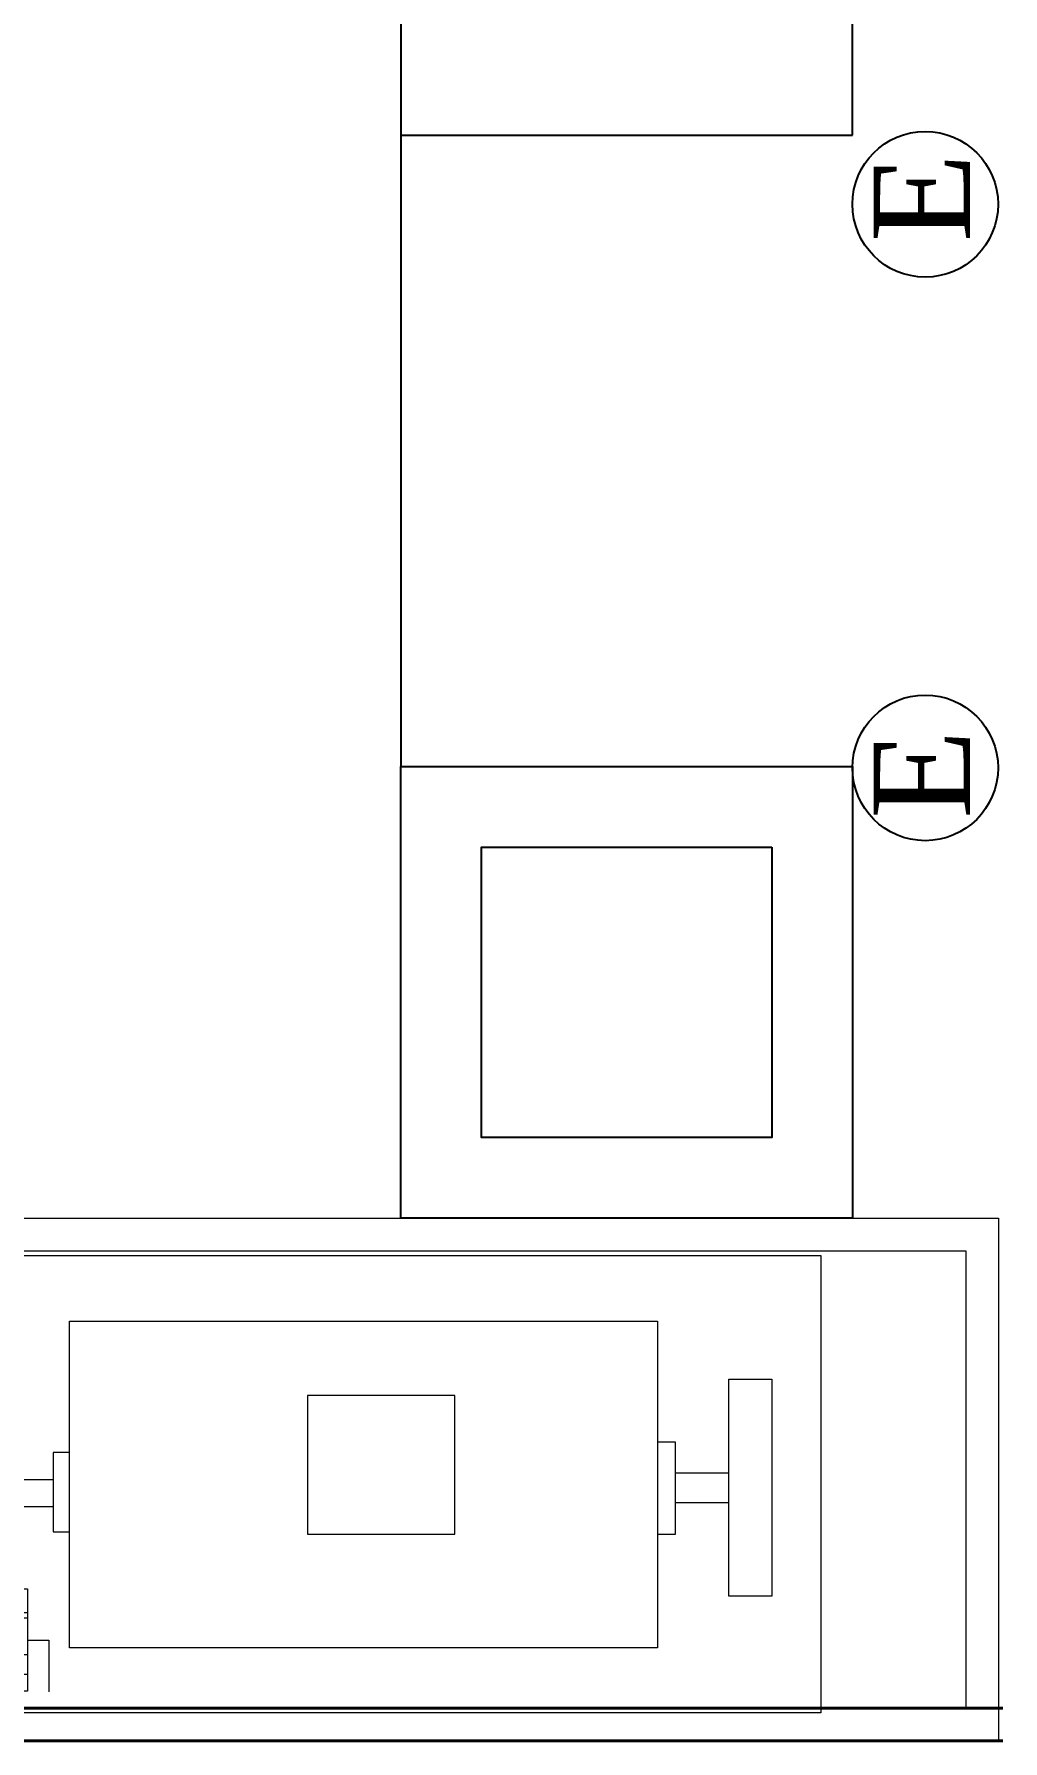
# Model space of a CAD drawing. Header units: millimetres. Extents: x -283029 to -254660, y -24907 to 10674.
# Drawn here: x -278882 to -278701.8, y -18511.9 to -18194.4 of the extents above; entities that cross this region are included whole.
import ezdxf

# ---------------------------------------------------------------- set-up
doc = ezdxf.new("R2010")
doc.units = ezdxf.units.MM
doc.header["$LTSCALE"] = 100
doc.linetypes.add('HIDDEN', pattern=[0.375, 0.25, -0.125])
for name, color, linetype, lineweight in [('machine layout', 21, 'Continuous', 20), ('RACK', 211, 'Continuous', 9), ('WAL', 52, 'Continuous', 40)]:
    doc.layers.add(name, color=color, linetype=linetype, lineweight=lineweight)

# ---------------------------------------------------------------- blocks, each defined once
blk = doc.blocks.new('mixer top view')
at = {"layer": 'machine layout'}
for p, q in [((6.85, 256.63), (6.85, 32.63)), ((90.85, 256.63), (6.85, 256.63)), ((90.85, 32.63), (90.85, 256.63)), ((35.15, 244.44), (67.15, 244.44)), ((35.15, 244.44), (35.15, 202.44)), ((43.15, 202.44), (43.15, 244.44)), ((51.15, 202.44), (51.15, 244.44)), ((59.15, 202.44), (59.15, 244.44)), ((67.15, 202.44), (67.15, 244.44)), ((31.27, 233.81), (31.27, 223.79)), ((35.15, 233.81), (31.27, 233.81)), ((47.09, 207.58), (47.09, 231.6)), ((63.01, 209.82), (63.01, 231.15)), ((39.24, 216.56), (39.24, 226.88)), ((55.16, 218.35), (55.16, 228.68)), ((31.27, 223.79), (35.15, 223.79)), ((35.15, 202.44), (67.15, 202.44)), ((39.01, 202.44), (39.01, 199.63)), ((62.68, 199.63), (62.68, 202.44)), ((39.01, 199.63), (62.68, 199.63)), ((47.58, 190.97), (47.58, 199.63)), ((52.59, 190.97), (52.59, 199.63)), ((77.38, 196.77), (85.96, 196.77)), ((77.38, 185.33), (77.38, 196.77)), ((79.97, 185.33), (79.97, 196.77)), ((83.57, 185.33), (83.57, 196.77)), ((85.96, 185.33), (85.96, 196.77)), ((75, 193.84), (77.38, 193.84)), ((75, 191.05), (75, 193.84)), ((77.38, 191.05), (75, 191.05)), ((56.23, 187.78), (43.94, 187.78)), ((77.38, 185.33), (85.96, 185.33)), ((48.04, 173.65), (48.04, 184.59)), ((53.04, 173.65), (53.04, 184.59)), ((80.13, 182.35), (80.13, 178.34)), ((83.78, 182.6), (83.78, 178.34)), ((72.43, 181.5), (72.43, 178.34)), ((73.38, 181.5), (73.38, 178.34)), ((77.48, 178.34), (77.48, 174.4)), ((43.03, 173.65), (57.59, 173.65)), ((43.03, 170.65), (43.03, 173.65)), ((57.59, 173.65), (57.59, 170.65)), ((77.48, 174.4), (86.99, 174.4)), ((78.93, 170.65), (18.93, 170.65)), ((18.93, 170.65), (18.93, 62.65)), ((78.93, 62.65), (78.93, 170.65)), ((18.93, 62.65), (78.93, 62.65)), ((41.11, 62.65), (41.11, 59.38)), ((58.1, 59.38), (58.1, 62.65)), ((41.11, 59.38), (58.1, 59.38)), ((46.8, 59.38), (46.8, 49.5)), ((52.23, 59.38), (52.23, 49.5)), ((6.85, 32.63), (90.85, 32.63))]:
    blk.add_line(p, q, dxfattribs=at)
for points in [[(86.88, 178.34), (86.88, 200.2), (68.08, 200.2), (68.08, 178.34)], [(56.23, 184.59), (56.23, 190.97), (43.94, 190.97), (43.94, 184.59)], [(74.33, 181.5), (74.33, 185.09), (71.56, 185.09), (71.56, 181.5)], [(32.6, 99.86), (32.6, 126.94), (58.03, 126.94), (58.03, 99.86)], [(69.45, 41.65), (69.45, 49.5), (29.58, 49.5), (29.58, 41.65)]]:
    blk.add_lwpolyline(points, close=True, dxfattribs=at)
for centre, radius, start, end in [((51.15, 233.61), 19.32, 34.0917, 145.9083), ((81.67, 194.71), 4.76, 25.6924, 154.3076), ((81.67, 186.52), 4.45, 195.4471, 344.5529)]:
    blk.add_arc(centre, radius, start, end, dxfattribs=at)
at = {"layer": 'RACK', "color": 13, "lineweight": 15}
blk.add_lwpolyline([(0, 270), (0, 0), (96, 0), (96, 270)], close=True, dxfattribs=at)
blk.add_lwpolyline([(6, 264), (6, 6), (90, 6), (90, 264), (6, 264)], dxfattribs=at)
at = {"layer": 'WAL', "linetype": 'HIDDEN', "ltscale": 20}
for p, q in [((90, 230.19), (90, -0.81)), ((96, 230.19), (96, -0.81))]:
    blk.add_line(p, q, dxfattribs=at)

msp = doc.modelspace()

# ---------------------------------------------------------------- linework, layer by layer
msp.add_line((-278813.76, -18213.17), (-278813.76, -18330.66))
for points in [[(-278729.76, -18213.17), (-278729.76, -18129.17), (-278813.76, -18129.17), (-278813.76, -18213.17)], [(-278729.76, -18330.66), (-278729.76, -18414.66), (-278813.76, -18414.66), (-278813.76, -18330.66)], [(-278744.76, -18345.66), (-278744.76, -18399.66), (-278798.76, -18399.66), (-278798.76, -18345.66)]]:
    msp.add_lwpolyline(points, close=True)
at = {"color": 85, "true_color": 0x58ba48}
for centre in [(-278716.21, -18226.04), (-278716.21, -18330.89)]:
    msp.add_circle(centre, 13.55, dxfattribs=at)

# ---------------------------------------------------------------- block references
at = {"lineweight": 0, "xscale": -1.013078490086628, "yscale": 1.013078490086628, "zscale": 1.013078490086628, "rotation": 90}
msp.add_blockref('mixer top view', (-278702.58, -18414.66), dxfattribs=at)

# ---------------------------------------------------------------- texts
at = {"color": 85, "true_color": 0x58ba48, "char_height": 17.9427, "rotation": 90}
for insert, attachment_point in [((-278725.8, -18233.12), 1), ((-278725.8, -18323.81), 3)]:
    msp.add_mtext_dynamic_manual_height_columns('{\\fTimes New Roman|b0|i0|c0|p18;E}', width=21.5621, gutter_width=6.23, heights=[0], dxfattribs=dict(at, insert=insert, attachment_point=attachment_point))

doc.saveas('drawing.dxf')
